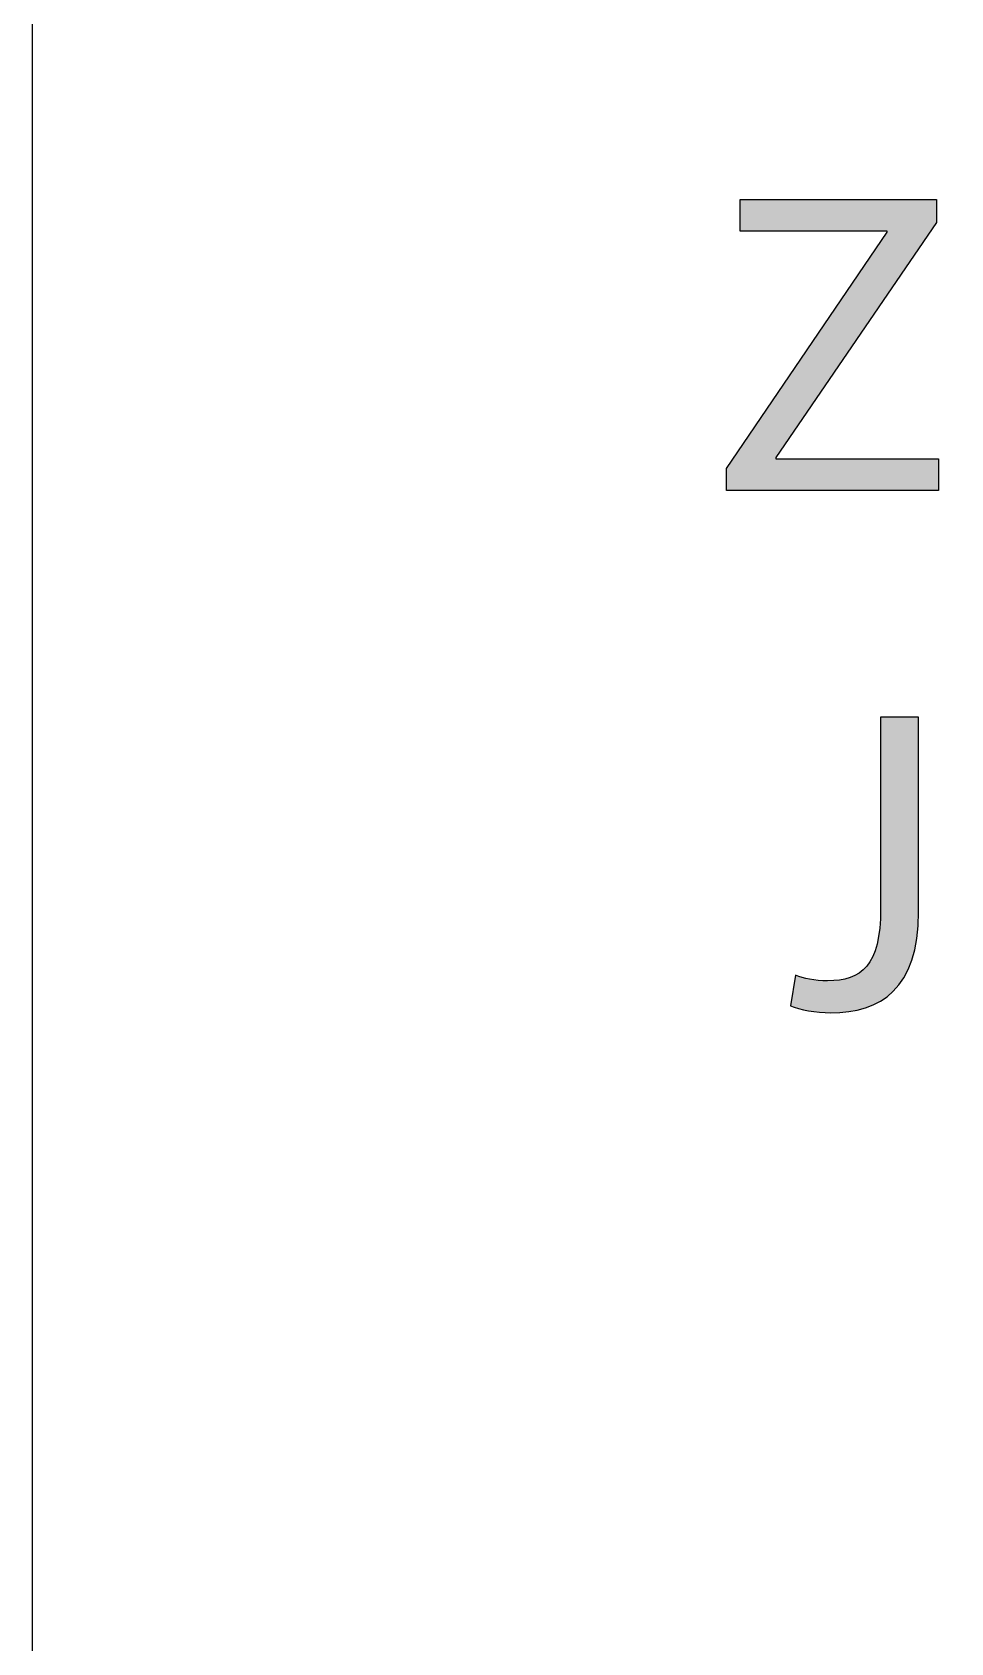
# Model space of a CAD drawing. Extents: x 0 to 360, y -268 to 0.
# Drawn here: x 211.04 to 217.43, y -223.21 to -212.02 of the extents above; entities that cross this region are included whole.
import ezdxf

# ---------------------------------------------------------------- set-up
doc = ezdxf.new("R2010")
doc.units = 0
doc.layers.add('LAYER_1', color=7, linetype='CONTINUOUS')

# ---------------------------------------------------------------- blocks, each defined once
blk = doc.blocks.new('*U431')
at = {"layer": 'LAYER_1', "color": 250}
for points in [[(215.969, -213.397), (215.969, -213.179), (216.217, -213.397)], [(216.217, -213.397), (215.969, -213.179), (216.217, -213.179)], [(216.217, -213.397), (216.217, -213.179), (216.991, -213.397)], [(216.991, -213.397), (216.217, -213.179), (216.991, -213.179)], [(217.333, -213.338), (216.991, -213.179), (217.333, -213.179)], [(216.217, -214.972), (216.217, -214.542), (216.991, -213.838)], [(216.217, -215.2), (215.969, -214.906), (216.217, -214.542)], [(215.969, -215.2), (215.873, -215.047), (215.969, -214.906)], [(216.217, -215.2), (216.217, -214.981), (216.991, -215.2)], [(216.991, -215.2), (216.217, -214.981), (216.991, -214.981)], [(216.991, -215.2), (216.991, -214.981), (217.333, -215.2)], [(217.333, -215.2), (216.991, -214.981), (217.333, -214.981)]]:
    blk.add_solid(points, dxfattribs=at)
at = {"layer": 'LAYER_1', "color": 250, "extrusion": (0, 0, -1)}
for points in [[(-216.991, -213.838), (-216.991, -213.179), (-217.333, -213.338)], [(-216.991, -213.838), (-216.217, -214.542), (-216.991, -213.406)], [(-215.969, -215.2), (-215.969, -214.906), (-216.217, -215.2)], [(-215.873, -215.2), (-215.873, -215.047), (-215.969, -215.2)], [(-217.333, -215.2), (-217.333, -214.981), (-217.348, -215.2)], [(-217.348, -215.2), (-217.333, -214.981), (-217.348, -214.981)]]:
    blk.add_solid(points, dxfattribs=at)
blk = doc.blocks.new('*U435')
at = {"layer": 'LAYER_1', "color": 250, "extrusion": (0, 0, -1)}
for points in [[(-216.945, -218.75), (-216.945, -216.777), (-217.033, -218.682)], [(-217.033, -218.682), (-216.945, -216.777), (-217.033, -216.777)], [(-217.033, -218.682), (-217.033, -216.777), (-217.107, -218.587)], [(-217.107, -218.587), (-217.033, -216.777), (-217.107, -216.777)], [(-217.107, -218.587), (-217.107, -216.777), (-217.162, -218.466)], [(-217.162, -218.466), (-217.107, -216.777), (-217.162, -216.777)], [(-217.162, -218.466), (-217.162, -216.777), (-217.197, -218.314)], [(-217.197, -218.314), (-217.162, -216.777), (-217.197, -216.777)], [(-217.197, -218.314), (-217.197, -216.777), (-217.209, -218.13)], [(-217.209, -218.13), (-217.197, -216.777), (-217.209, -216.777)], [(-216.943, -218.751), (-216.943, -218.14), (-216.945, -218.75)], [(-216.939, -218.753), (-216.939, -218.244), (-216.943, -218.751)], [(-216.92, -218.761), (-216.92, -218.354), (-216.939, -218.753)], [(-216.839, -218.797), (-216.839, -218.515), (-216.848, -218.793)], [(-216.848, -218.793), (-216.848, -218.507), (-216.89, -218.775)], [(-216.89, -218.775), (-216.89, -218.441), (-216.92, -218.761)], [(-216.444, -218.817), (-216.354, -218.57), (-216.444, -218.595)], [(-216.452, -218.818), (-216.444, -218.595), (-216.452, -218.598)], [(-216.576, -218.829), (-216.452, -218.598), (-216.576, -218.609)], [(-216.597, -218.831), (-216.597, -218.608), (-216.659, -218.827)], [(-216.659, -218.827), (-216.659, -218.604), (-216.723, -218.823)], [(-216.723, -218.823), (-216.723, -218.589), (-216.732, -218.821)], [(-216.732, -218.821), (-216.732, -218.587), (-216.796, -218.807)], [(-216.796, -218.807), (-216.796, -218.555), (-216.839, -218.797)]]:
    blk.add_solid(points, dxfattribs=at)
at = {"layer": 'LAYER_1', "color": 250}
for points in [[(216.943, -218.751), (216.939, -218.244), (216.943, -218.14)], [(216.945, -218.75), (216.943, -218.14), (216.945, -218.108)], [(216.939, -218.753), (216.92, -218.354), (216.939, -218.244)], [(216.92, -218.761), (216.89, -218.441), (216.92, -218.354)], [(216.839, -218.797), (216.796, -218.555), (216.839, -218.515)], [(216.848, -218.793), (216.839, -218.515), (216.848, -218.507)], [(216.89, -218.775), (216.848, -218.507), (216.89, -218.441)], [(216.354, -218.793), (216.318, -218.783), (216.354, -218.57)], [(216.354, -218.793), (216.354, -218.57), (216.444, -218.817)], [(216.444, -218.817), (216.444, -218.595), (216.452, -218.818)], [(216.452, -218.818), (216.452, -218.598), (216.576, -218.829)], [(216.597, -218.831), (216.576, -218.609), (216.597, -218.608)], [(216.576, -218.829), (216.576, -218.609), (216.597, -218.831)], [(216.659, -218.827), (216.597, -218.608), (216.659, -218.604)], [(216.723, -218.823), (216.659, -218.604), (216.723, -218.589)], [(216.732, -218.821), (216.723, -218.589), (216.732, -218.587)], [(216.796, -218.807), (216.732, -218.587), (216.796, -218.555)]]:
    blk.add_solid(points, dxfattribs=at)
blk = doc.blocks.new('BLOCK_53')
at = {"layer": 'LAYER_1'}
blk.add_lwpolyline([(215.873, -215.047), (216.991, -213.406), (216.991, -213.397), (215.969, -213.397), (215.969, -213.179), (217.333, -213.179), (217.333, -213.338), (216.217, -214.972), (216.217, -214.981), (217.348, -214.981), (217.348, -215.2), (215.873, -215.2), (215.873, -215.047)], dxfattribs=at)
blk.add_open_spline([(216.945, -216.777), (216.945, -216.777), (217.209, -216.777), (217.209, -216.777), (217.209, -216.777), (217.209, -218.13), (217.209, -218.13), (217.209, -218.666), (216.945, -218.831), (216.597, -218.831), (216.498, -218.831), (216.381, -218.81), (216.318, -218.783), (216.318, -218.783), (216.354, -218.57), (216.354, -218.57), (216.408, -218.591), (216.486, -218.609), (216.576, -218.609), (216.81, -218.609), (216.945, -218.504), (216.945, -218.108), (216.945, -218.108), (216.945, -216.777), (216.945, -216.777)], degree=3, knots=[0, 0, 0, 0, 1, 1, 1, 2, 2, 2, 3, 3, 3, 4, 4, 4, 5, 5, 5, 6, 6, 6, 7, 7, 7, 8, 8, 8, 8], dxfattribs=at)
at = {"layer": 'LAYER_1', "color": 250}
for name in ['*U431', '*U435']:
    blk.add_blockref(name, (0, 0), dxfattribs=at)
blk = doc.blocks.new('BLOCK_20')
at = {"layer": 'LAYER_1', "color": 250}
blk.add_lwpolyline([(275, -196), (211.044, -196), (211.044, -252), (275, -252), (275, -196)], dxfattribs=at)
at = {"layer": 'LAYER_1'}
blk.add_blockref('BLOCK_53', (0, 0), dxfattribs=at)
blk = doc.blocks.new('BLOCK_17')
at = {"layer": 'LAYER_1'}
blk.add_blockref('BLOCK_20', (0, 0), dxfattribs=at)

msp = doc.modelspace()

# ---------------------------------------------------------------- block references
at = {"layer": 'LAYER_1'}
msp.add_blockref('BLOCK_17', (0, 0), dxfattribs=at)

doc.saveas('drawing.dxf')
